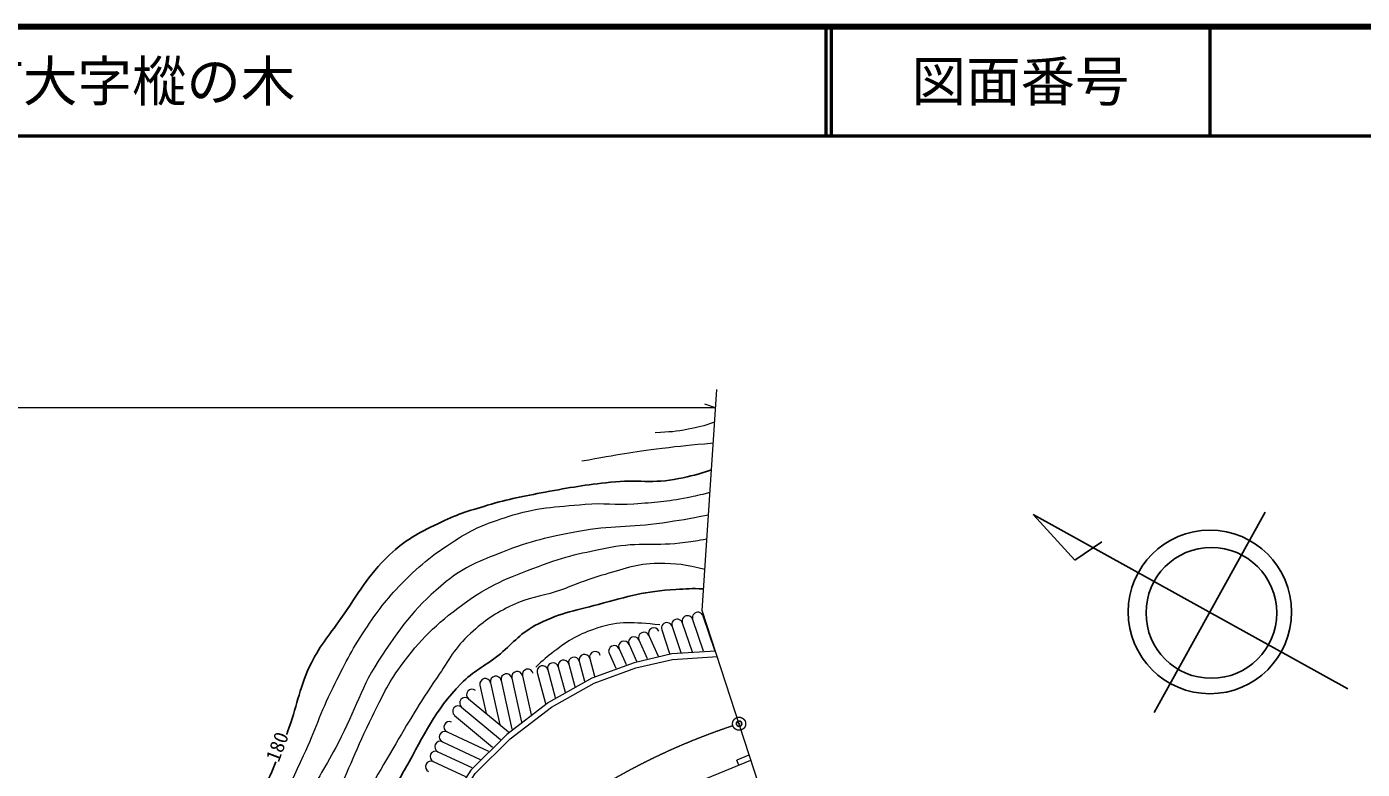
# Model space of a CAD drawing. Units: millimetres, scale not verified. Extents: x 40000 to 680011, y 20000 to 380000.
# Drawn here: x 435372 to 558003, y 311874 to 380000 of the extents above; entities that cross this region are included whole.
import ezdxf
from ezdxf.enums import TextEntityAlignment as Align

# ---------------------------------------------------------------- set-up
doc = ezdxf.new("R2010")
doc.units = ezdxf.units.MM
doc.header["$LTSCALE"] = 1000
doc.header["$PDMODE"] = 32
doc.header["$PDSIZE"] = 500
doc.linetypes.add('CHAIN', pattern=[18.5, 12, -1.5, 3.5, -1.5])
for name, color, linetype, lineweight in [('M-BGD', 7, 'Continuous', 13), ('M-BGD-HTXT', 7, 'Continuous', 13), ('M-BMK', 2, 'CHAIN', 13), ('M-TTL', 2, 'Continuous', 140), ('M-TTL-LINE', 7, 'Continuous', 50)]:
    doc.layers.add(name, color=color, linetype=linetype, lineweight=lineweight)
doc.layers.add('M-OTRS', color=6, linetype='Continuous')
doc.layers.add('M-TTL-TXT', color=7, linetype='Continuous')
doc.styles.add('ＭＳ ゴシック', font='')
doc.styles.get('ＭＳ ゴシック').set_extended_font_data('MS Gothic')

msp = doc.modelspace()

# ---------------------------------------------------------------- linework, layer by layer
at = {"layer": 'M-BGD'}
for p, q in [((497403, 326453), (498731, 346707)), ((514187, 274827), (497403, 326453)), ((494622, 324987), (495428, 322600)), ((495570, 325307), (496462, 322662)), ((496517, 325626), (497497, 322725)), ((497464, 325946), (498531, 322787)), ((492505, 324147), (493343, 322262)), ((493675, 324667), (494403, 322510)), ((488850, 322523), (489466, 321136)), ((489763, 322929), (490406, 321482)), ((490677, 323335), (491360, 321799)), ((491591, 323741), (492351, 322030)), ((485143, 321529), (485699, 319453)), ((486109, 321788), (486599, 319958)), ((487074, 322047), (487512, 320417)), ((479918, 320239), (480805, 316208)), ((480894, 320454), (481682, 316877)), ((482245, 320752), (483012, 317894)), ((483211, 321011), (483900, 318443)), ((484177, 321270), (484799, 318948)), ((476988, 319594), (477560, 316994)), ((477965, 319809), (478813, 315954)), ((478941, 320024), (479929, 315539)), ((475944, 318337), (479603, 315299)), ((474666, 316798), (478146, 313908)), ((475305, 317567), (478860, 314616)), ((473968, 315299), (477770, 313527)), ((473545, 314393), (477013, 312777)), ((473123, 313487), (476256, 312026)), ((501683, 313171), (500573, 312719)), ((500762, 312256), (500573, 312719)), ((472701, 312580), (475657, 311203)), ((497756, 311030), (501871, 312708))]:
    msp.add_line(p, q, dxfattribs=at)
for points in [[(498624, 322696), (494595, 322453), (491152, 321650), (487264, 320220), (483293, 317992), (479446, 315057), (476153, 311793), (473643, 307885), (469254, 300092), (464101, 291185), (452012, 275039), (449204, 272585), (445632, 270767)], [(445881, 270332), (449487, 272168), (452381, 274697), (464519, 290909), (469688, 299844), (474072, 307627), (476544, 311476), (479775, 314679), (483569, 317573), (487474, 319765), (491295, 321170), (494667, 321956), (498784, 322205)]]:
    msp.add_lwpolyline(points, dxfattribs=at)
for centre, start, end in [((496991, 325786), 18.6562, 198.6562), ((494148, 324827), 18.6562, 198.6562), ((495096, 325147), 18.6562, 198.6562), ((496043, 325466), 18.6562, 198.6562), ((491134, 323538), 23.95368, 203.95368), ((492048, 323944), 23.95368, 203.95368), ((492962, 324350), 23.95368, 203.95368), ((487557, 322177), 15.01429, 195.01429), ((489306, 322726), 23.95368, 203.95368), ((490220, 323132), 23.95368, 203.95368), ((482728, 320881), 15.01429, 195.01429), ((483694, 321140), 15.01429, 195.01429), ((484660, 321399), 15.01429, 195.01429), ((485626, 321658), 15.01429, 195.01429), ((486591, 321918), 15.01429, 195.01429), ((477476, 319702), 12.41593, 192.41593), ((478453, 319917), 12.41593, 192.41593), ((479429, 320132), 12.41593, 192.41593), ((480406, 320347), 12.41593, 192.41593), ((481383, 320562), 12.41593, 192.41593), ((476263, 318721), 50.30093, 230.30093), ((474986, 317182), 50.30093, 230.30093), ((475624, 317952), 50.30093, 230.30093), ((473757, 314846), 65.0115, 245.0115), ((474179, 315753), 65.0115, 245.0115), ((473334, 313940), 65.0115, 245.0115), ((472912, 313033), 65.0115, 245.0115), ((472489, 312127), 65.0115, 245.0115)]:
    msp.add_arc(centre, 500, start, end, dxfattribs=at)
for points, knots in [([(498534, 343705), (497422, 343351), (497070, 343252), (496108, 343063), (494935, 342832), (494486, 342822), (493066, 342743)], [0, 0, 0, 0, 1, 1, 1, 2, 2, 2, 2]), ([(498408, 341782), (496152, 341593), (495539, 341524), (493706, 341302), (490815, 340951), (489859, 340754), (486342, 340128)], [0, 0, 0, 0, 1, 1, 1, 2, 2, 2, 2]), ([(437729, 299700), (439753, 298169), (440386, 297628), (442290, 296637), (443635, 295938), (444344, 295306), (445842, 295073), (447169, 294867), (448021, 294918), (449263, 295432), (451047, 296169), (451700, 297243), (452977, 298690), (454809, 300765), (455263, 302356), (456594, 304783), (458348, 307982), (459256, 309817), (460797, 313124), (461922, 315537), (462310, 316999), (463502, 319380), (464557, 321489), (465128, 322695), (466434, 324658), (467613, 326431), (468340, 327399), (469823, 328927), (471646, 330805), (472856, 331698), (475068, 333097), (476687, 334121), (477743, 334462), (479565, 335052), (482226, 335914), (483850, 335929), (486635, 336193), (488384, 336358), (489381, 336082), (491132, 336225), (493048, 336382), (494134, 336433), (496019, 336812), (496842, 336977), (497133, 337031), (498114, 337289)], [0, 0, 0, 0, 1, 1, 1, 2, 2, 2, 3, 3, 3, 4, 4, 4, 5, 5, 5, 6, 6, 6, 7, 7, 7, 8, 8, 8, 9, 9, 9, 10, 10, 10, 11, 11, 11, 12, 12, 12, 13, 13, 13, 14, 14, 14, 15, 15, 15, 15]), ([(497975, 335182), (495960, 334797), (495399, 334713), (493738, 334466), (490752, 334021), (489014, 334252), (486049, 333684), (483265, 333150), (481670, 332858), (479044, 331794), (476938, 330941), (475661, 330518), (473895, 329090), (471175, 326888), (469952, 325248), (467998, 322345), (466027, 319418), (465602, 317387), (463958, 314264), (462838, 312137), (462060, 311026), (460960, 308888), (459608, 306261), (459126, 304649), (457669, 302078), (456345, 299741), (455638, 298379), (453922, 296311), (452715, 294857), (452195, 293727), (450501, 292890), (449203, 292249), (448330, 291988), (446884, 292076), (445662, 292149), (445112, 292797), (444017, 293346), (441470, 294624), (440667, 295451), (438054, 297549)], [0, 0, 0, 0, 1, 1, 1, 2, 2, 2, 3, 3, 3, 4, 4, 4, 5, 5, 5, 6, 6, 6, 7, 7, 7, 8, 8, 8, 9, 9, 9, 10, 10, 10, 11, 11, 11, 12, 12, 12, 13, 13, 13, 13]), ([(440107, 292858), (442054, 291479), (442901, 290804), (444995, 290283), (446752, 289847), (447865, 289548), (449621, 289990), (451131, 290370), (451902, 290955), (453075, 291978), (454825, 293504), (455389, 294770), (456724, 296670), (458242, 298829), (458948, 300138), (460243, 302437), (461660, 304951), (462351, 306417), (463599, 309019), (465033, 312007), (465637, 313776), (467118, 316741), (468033, 318571), (468486, 319650), (469692, 321302), (471555, 323853), (472888, 325126), (475427, 327004), (477866, 328809), (479529, 329418), (482367, 330491), (484868, 331436), (486357, 331742), (488981, 332250), (491611, 332759), (493171, 332334), (495824, 332706), (496611, 332817), (496885, 332845), (497834, 333022)], [0, 0, 0, 0, 1, 1, 1, 2, 2, 2, 3, 3, 3, 4, 4, 4, 5, 5, 5, 6, 6, 6, 7, 7, 7, 8, 8, 8, 9, 9, 9, 10, 10, 10, 11, 11, 11, 12, 12, 12, 13, 13, 13, 13]), ([(497649, 330200), (495799, 330641), (495061, 330766), (493380, 330751), (491273, 330733), (490127, 330223), (488102, 329643), (486465, 329175), (485612, 328714), (483996, 328177), (482441, 327661), (481468, 327642), (479988, 326939), (478340, 326156), (477469, 325551), (476111, 324332), (474637, 323010), (474174, 321921), (473048, 320292), (471336, 317814), (470515, 316333), (468975, 313743), (467339, 310990), (466491, 309407), (464935, 306607), (463815, 304591), (463232, 303437), (462100, 301427), (460636, 298827), (459728, 297422), (458223, 294845), (457288, 293245), (457120, 292084), (455845, 290740), (454744, 289580), (454002, 289006), (452586, 288263), (451377, 287629), (450592, 287380), (449230, 287286), (446961, 287129), (445630, 287675), (443561, 288622), (442174, 289256), (441730, 290183), (440368, 290870), (439686, 291214), (439419, 291347), (438576, 291652)], [0, 0, 0, 0, 1, 1, 1, 2, 2, 2, 3, 3, 3, 4, 4, 4, 5, 5, 5, 6, 6, 6, 7, 7, 7, 8, 8, 8, 9, 9, 9, 10, 10, 10, 11, 11, 11, 12, 12, 12, 13, 13, 13, 14, 14, 14, 15, 15, 15, 16, 16, 16, 16]), ([(493493, 325133), (491021, 325335), (489870, 325521), (487730, 324813), (486065, 324262), (485169, 323749), (483781, 322678), (483102, 322155), (482833, 321946), (482127, 321238)], [0, 0, 0, 0, 1, 1, 1, 2, 2, 2, 3, 3, 3, 3])]:
    msp.add_open_spline(points, degree=3, knots=knots, dxfattribs=at)
at = {"layer": 'M-BGD', "lineweight": 25}
for points, knots in [([(498249, 339354), (496900, 338889), (496430, 338788), (495237, 338539), (492842, 338037), (491414, 338478), (488981, 338213), (486627, 337956), (485314, 337737), (482986, 337300), (480895, 336908), (479714, 336701), (477675, 336095), (475853, 335553), (474818, 335241), (473113, 334401), (471265, 333489), (470179, 332951), (468682, 331533), (466600, 329560), (465861, 328053), (464218, 325701), (463044, 324019), (462216, 323162), (461351, 321302), (460309, 319062), (460187, 317625), (459331, 315307), (459300, 315223), (459269, 315140), (459239, 315059)], [0, 0, 0, 0, 1, 1, 1, 2, 2, 2, 3, 3, 3, 4, 4, 4, 5, 5, 5, 6, 6, 6, 7, 7, 7, 8, 8, 8, 9, 9, 9, 10, 10, 10, 10]), ([(469264, 310376), (469537, 310891), (469829, 311425), (470148, 311984), (471948, 315134), (472739, 317133), (475264, 319738), (476408, 320919), (477327, 321264), (478620, 322280), (479972, 323342), (480524, 324240), (482041, 325049), (484161, 326180), (485555, 326374), (487873, 327004), (490600, 327745), (492156, 328208), (494977, 328373), (495974, 328431), (496349, 328468), (497533, 328433)], [0, 0, 0, 0, 1, 1, 1, 2, 2, 2, 3, 3, 3, 4, 4, 4, 5, 5, 5, 6, 6, 6, 7, 7, 7, 7]), ([(458257, 312543), (457921, 311739), (457561, 310940), (457083, 309931), (455545, 306687), (454719, 304803), (452586, 301916), (451453, 300381), (450902, 299219), (449165, 298429), (447790, 297804), (446825, 297872), (445320, 298006), (443296, 298186), (442380, 299250), (440694, 300384), (440201, 300715), (440014, 300827), (439455, 301264)], [0, 0, 0, 0, 1, 1, 1, 2, 2, 2, 3, 3, 3, 4, 4, 4, 5, 5, 5, 6, 6, 6, 6])]:
    msp.add_open_spline(points, degree=3, knots=knots, dxfattribs=at)
at = {"layer": 'M-BGD-HTXT'}
for q in [(242571, 345030), (497621, 345380)]:
    msp.add_line((498621, 345030), q, dxfattribs=at)
at = {"layer": 'M-BGD-HTXT', "lineweight": 25}
for p, q in [((556679, 319247), (527780, 335240)), ((527780, 335240), (531605, 331059)), ((538908, 317081), (549077, 335455)), ((531605, 331059), (534082, 332754))]:
    msp.add_line(p, q, dxfattribs=at)
for centre, radius in [((544013, 326305), 7500), ((544146, 326221), 6000)]:
    msp.add_circle(centre, radius, dxfattribs=at)
at = {"layer": 'M-BMK'}
msp.add_circle((500785, 316051), 600, dxfattribs=at)
msp.add_arc((519337, 258305), 60653, 108.37755, 145.19692, dxfattribs=at)
at = {"layer": 'M-OTRS'}
msp.add_point((500785, 316051), dxfattribs=at)
at = {"layer": 'M-TTL'}
msp.add_line((680000, 380000), (40000, 380000), dxfattribs=at)
at = {"layer": 'M-TTL-LINE'}
for p, q in [((508747, 380000), (508747, 370000)), ((509247, 380000), (509247, 370000)), ((543997, 380000), (543997, 370000)), ((40000, 370000), (680000, 370000))]:
    msp.add_line(p, q, dxfattribs=at)

# ---------------------------------------------------------------- texts
at = {"layer": 'M-BGD', "style": 'ＭＳ ゴシック'}
msp.add_text('180', height=1320, rotation=69.201, dxfattribs=at).set_placement((459354, 313571), align=Align.BOTTOM_CENTER)
at = {"layer": 'M-TTL-TXT', "style": 'ＭＳ ゴシック'}
msp.add_text('下関市菊川町大字樅の木', height=3666, dxfattribs=at).set_placement((405024, 375000), align=Align.MIDDLE_LEFT)
msp.add_text('図面番号', height=3666, dxfattribs=at).set_placement((526622, 375000), align=Align.MIDDLE_CENTER)

doc.saveas('drawing.dxf')
